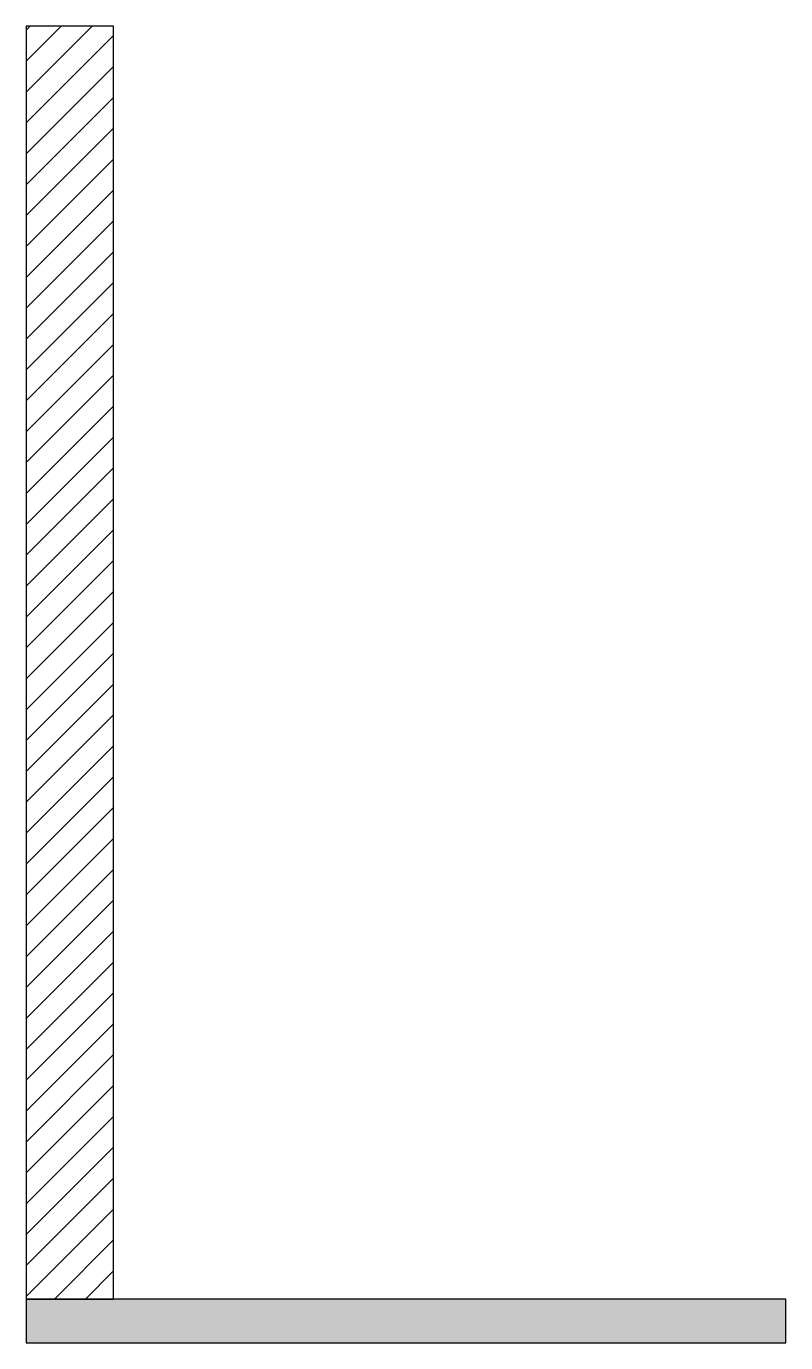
# Model space of a CAD drawing. Header units: millimetres. Extents: x -200 to 1539, y -100 to 2914.
import ezdxf

# ---------------------------------------------------------------- set-up
doc = ezdxf.new("R2010")
doc.units = ezdxf.units.MM

msp = doc.modelspace()

# ---------------------------------------------------------------- hatches: boundary and pattern name
h = msp.add_hatch()
h.set_pattern_fill('ANSI31', color=8, scale=15.748, angle=180, style=0)
h.set_pattern_definition([(225, (-28648.38, 13559.634), (35.35527, -35.35527), [])])
h.paths.add_polyline_path([(0, 2914.2), (-200, 2914.2), (-200, 0), (0, 0)])
h = msp.add_hatch()
h.set_pattern_fill('钢筋混凝土', color=8, scale=50, angle=180, pattern_type=2)
h.set_pattern_definition([(225, (-28648.38, 13559.634), (35.35534, -35.35534), []), (230, (-28648.38, 13559.634), (-71.72602, 6.27522), [7.5, -82.5]), (175, (-28648.38, 13559.634), (13.87511, -75.21923), [6, -66]), (280.4514, (-28654.36, 13560.16), (-57.85092, -68.94393), [6.374, -70.1142]), (226.1842, (-28648.38, 13539.63), (-106.72409, 16.5519), [11.25, -123.75]), (276.6356, (-28657.27, 13541.01), (-93.46626, -97.41178), [9.56105, -105.1713]), (171.1842, (-28648.38, 13539.63), (-93.46618, -97.4119), [9, -99]), (201, (-28658.38, 13544.634), (-59.6907, 40.26189), [7.5, -82.5]), (146, (-28658.38, 13544.634), (-24.33156, -72.515), [6, -66]), (251.4514, (-28663.354, 13547.99), (-84.02223, -32.25304), [6.374, -70.1142]), (217.5, (-28648.38, 13559.634), (-1.215986, -33.289385), [0.5, -65.2, 0.5, -67, 0.5, -66.25]), (187.5, (-28648.38, 13559.634), (-26.306954, -39.44117), [0.5, -38.2, 0.5, -63.7, 0.5, -25.25]), (147.5, (-28626.08, 13559.634), (-53.382244, 2.255487), [0.5, -25, 0.5, -78, 0.5, -103.5]), (137.5, (-28616.08, 13559.634), (-58.31862, -10.0105), [0.5, -32.5, 0.5, -51.8, 0.5, -73.5])])
h.paths.add_polyline_path([(-200, 0), (-200, -100), (1539.5, -100), (1539.5, 0)])

# ---------------------------------------------------------------- linework, layer by layer
for points in [[(0, 2914.2), (-200, 2914.2), (-200, 0), (0, 0)], [(-200, 0), (-200, -100), (1539.5, -100), (1539.5, 0)]]:
    msp.add_lwpolyline(points, close=True)

doc.saveas('drawing.dxf')
